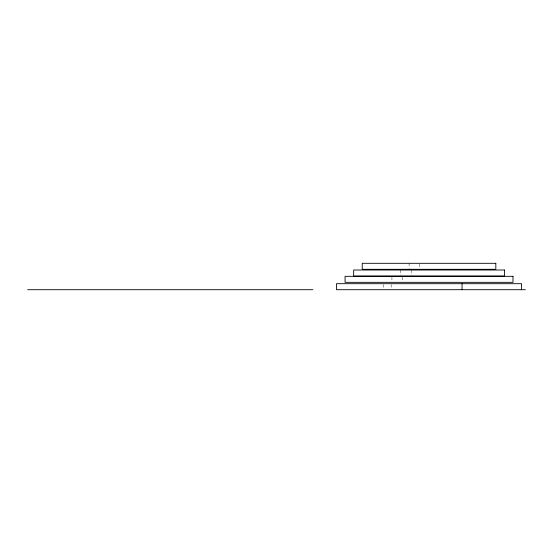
<?xml version="1.0" encoding="UTF-8"?>
<svg xmlns="http://www.w3.org/2000/svg" width="553" height="553" viewBox="0 0 553 553"><rect width="100%" height="100%" fill="white"/><g stroke="black" fill="none" stroke-linecap="round" stroke-linejoin="round"><path stroke-width="0.41" stroke-dasharray="2.77 2.07" d="M419.782 264.161L419.782 268.454M411.197 270.009L411.197 275.159M409.116 263.304L409.116 268.454M402.612 277.184L402.612 281.477M400.531 270.009L400.524 275.159M391.939 277.184L391.939 281.477M391.165 284.546L391.165 288.839M383.36 284.546L383.36 288.839"/><path stroke-width="0.83" d="M27.65 289.696L312.894 289.696M525.35 289.696L336.487 289.696L336.487 283.689L521.576 283.689L521.576 289.696M462.045 283.689L462.045 289.696M495.82 263.304L362.236 263.304L362.236 269.311L495.82 269.311L495.82 263.304M504.412 270.009L353.65 270.009L353.65 276.016L504.412 276.016L504.412 270.009M512.99 276.327L345.072 276.327L345.065 282.334L512.99 282.334L512.99 276.327"/></g></svg>
